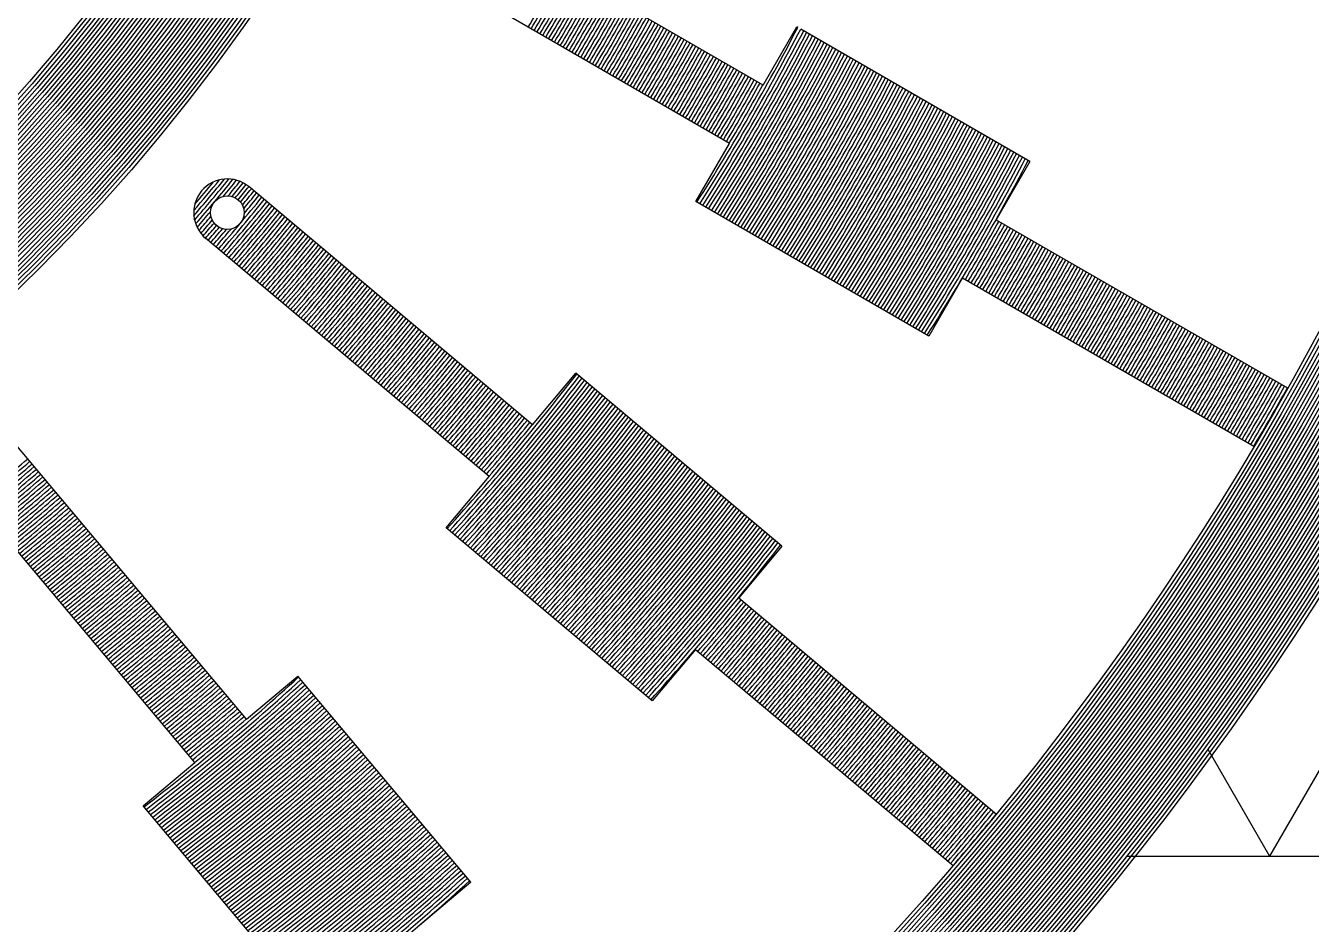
# Model space of a CAD drawing. Header units: millimetres. Extents: x 0 to 2404, y 0 to 1600.
# Drawn here: x 2198.93 to 2218.04, y 1455.19 to 1468.54 of the extents above; entities that cross this region are included whole.
import ezdxf

# ---------------------------------------------------------------- set-up
doc = ezdxf.new("R2010")
doc.units = ezdxf.units.MM

msp = doc.modelspace()

# ---------------------------------------------------------------- linework, layer by layer
at = {"linetype": 'Continuous'}
for p, q in [((2226.31, 1471.602), (2217.42, 1456.204)), ((2216.501, 1457.796), (2217.42, 1456.204)), ((2215.294, 1456.204), (2220.398, 1456.204))]:
    msp.add_line(p, q, dxfattribs=at)
for p, q in [((2209.894, 1467.662), (2203.828, 1471.165)), ((2209.394, 1466.796), (2203.328, 1470.299)), ((2209.894, 1467.662), (2210.394, 1468.528)), ((2210.41, 1468.519), (2210.394, 1468.528)), ((2213.858, 1466.528), (2210.453, 1468.494)), ((2208.894, 1465.93), (2209.394, 1466.796)), ((2213.858, 1466.528), (2213.358, 1465.662)), ((2206.466, 1462.615), (2202.25, 1466.153)), ((2212.358, 1463.93), (2208.894, 1465.93)), ((2213.358, 1465.662), (2217.686, 1463.164)), ((2205.824, 1461.849), (2201.607, 1465.387)), ((2212.858, 1464.796), (2212.358, 1463.93)), ((2212.858, 1464.796), (2217.186, 1462.298)), ((2206.466, 1462.615), (2207.109, 1463.381)), ((2210.173, 1460.81), (2207.109, 1463.381)), ((2202.214, 1458.239), (2198.676, 1462.456)), ((2201.448, 1457.596), (2197.91, 1461.813)), ((2205.181, 1461.083), (2205.824, 1461.849)), ((2208.245, 1458.512), (2205.181, 1461.083)), ((2210.173, 1460.81), (2209.53, 1460.044)), ((2209.53, 1460.044), (2213.359, 1456.832)), ((2208.888, 1459.278), (2208.245, 1458.512)), ((2208.888, 1459.278), (2212.716, 1456.066)), ((2202.214, 1458.239), (2202.98, 1458.882)), ((2205.551, 1455.818), (2202.98, 1458.882)), ((2200.682, 1456.954), (2201.448, 1457.596)), ((2203.253, 1453.889), (2200.682, 1456.954)), ((2205.551, 1455.818), (2204.785, 1455.175))]:
    msp.add_line(p, q)
for centre, radius in [((2179.333, 1484.729), 46), ((2179.333, 1484.729), 45.95), ((2179.333, 1484.729), 45.9), ((2179.333, 1484.729), 45.85), ((2179.333, 1484.729), 45.8), ((2179.333, 1484.729), 45.75), ((2179.333, 1484.729), 45.7), ((2179.333, 1484.729), 45.65), ((2179.333, 1484.729), 45.6), ((2179.333, 1484.729), 45.55), ((2179.333, 1484.729), 45.5), ((2179.333, 1484.729), 45.45), ((2179.333, 1484.729), 45.4), ((2179.333, 1484.729), 45.35), ((2179.333, 1484.729), 45.3), ((2179.333, 1484.729), 45.25), ((2179.333, 1484.729), 45.2), ((2179.333, 1484.729), 45.15), ((2179.333, 1484.729), 45.1), ((2179.333, 1484.729), 45.05), ((2179.333, 1484.729), 45), ((2179.333, 1484.729), 44.95), ((2179.333, 1484.729), 44.9), ((2179.333, 1484.729), 44.85), ((2179.333, 1484.729), 44.8), ((2179.333, 1484.729), 44.75), ((2179.333, 1484.729), 44.7), ((2179.333, 1484.729), 44.65), ((2179.333, 1484.729), 44.6), ((2179.333, 1484.729), 44.55), ((2179.333, 1484.729), 44.5), ((2179.333, 1484.729), 44.45), ((2179.333, 1484.729), 44.4), ((2179.333, 1484.729), 44.35), ((2179.333, 1484.729), 44.3), ((2179.333, 1484.729), 44.25), ((2179.333, 1484.729), 44.2), ((2179.333, 1484.729), 44.15), ((2179.333, 1484.729), 44.1), ((2179.333, 1484.729), 44.05), ((2179.333, 1484.729), 44), ((2179.333, 1484.729), 28), ((2179.333, 1484.729), 27.95), ((2179.333, 1484.729), 27.9), ((2179.333, 1484.729), 27.85), ((2179.333, 1484.729), 27.8), ((2179.333, 1484.729), 27.75), ((2179.333, 1484.729), 27.7), ((2179.333, 1484.729), 27.65), ((2179.333, 1484.729), 27.6), ((2179.333, 1484.729), 27.55), ((2179.333, 1484.729), 27.5), ((2179.333, 1484.729), 27.45), ((2179.333, 1484.729), 27.4), ((2179.333, 1484.729), 27.35), ((2179.333, 1484.729), 27.3), ((2179.333, 1484.729), 27.25), ((2179.333, 1484.729), 27.2), ((2179.333, 1484.729), 27.15), ((2179.333, 1484.729), 27.1), ((2179.333, 1484.729), 27.05), ((2179.333, 1484.729), 27), ((2179.333, 1484.729), 26.95), ((2179.333, 1484.729), 26.9), ((2179.333, 1484.729), 26.85), ((2179.333, 1484.729), 26.8), ((2179.333, 1484.729), 26.75), ((2179.333, 1484.729), 26.7), ((2179.333, 1484.729), 26.65), ((2179.333, 1484.729), 26.6), ((2179.333, 1484.729), 26.55), ((2179.333, 1484.729), 26.5), ((2179.333, 1484.729), 26.45), ((2179.333, 1484.729), 26.4), ((2179.333, 1484.729), 26.35), ((2179.333, 1484.729), 26.3), ((2179.333, 1484.729), 26.25), ((2179.333, 1484.729), 26.2), ((2179.333, 1484.729), 26.15), ((2179.333, 1484.729), 26.1), ((2179.333, 1484.729), 26.05), ((2179.333, 1484.729), 26), ((2179.333, 1484.729), 20), ((2179.333, 1484.729), 19.95), ((2179.333, 1484.729), 19.9), ((2179.333, 1484.729), 19.85), ((2179.333, 1484.729), 19.8), ((2179.333, 1484.729), 19.75), ((2179.333, 1484.729), 19.7), ((2179.333, 1484.729), 19.65), ((2201.932, 1465.767), 0.25)]:
    msp.add_circle(centre, radius)
for centre, radius, start, end in [((2179.333, 1484.729), 50, 108.2151, 71.6513), ((2179.333, 1484.729), 20, 141.4325, 138.5675), ((2179.333, 1484.729), 31.55, 329.0919, 330.9081), ((2179.333, 1484.729), 31.6, 329.0934, 330.9066), ((2179.333, 1484.729), 31.65, 329.0948, 330.9052), ((2179.333, 1484.729), 31.7, 329.0962, 330.9038), ((2179.333, 1484.729), 31.75, 329.0977, 330.9023), ((2179.333, 1484.729), 31.8, 329.0991, 330.9009), ((2179.333, 1484.729), 31.85, 329.1005, 330.8995), ((2179.333, 1484.729), 31.9, 329.1019, 330.8981), ((2179.333, 1484.729), 31.95, 329.1033, 330.8967), ((2179.333, 1484.729), 32, 329.1047, 330.8953), ((2179.333, 1484.729), 32.05, 329.1061, 330.8939), ((2179.333, 1484.729), 32.1, 329.1075, 330.8925), ((2179.333, 1484.729), 32.15, 329.1089, 330.8911), ((2179.333, 1484.729), 32.2, 329.1103, 330.8897), ((2179.333, 1484.729), 32.25, 329.1117, 330.8883), ((2179.333, 1484.729), 32.3, 329.113, 330.887), ((2179.333, 1484.729), 32.35, 329.1144, 330.8856), ((2179.333, 1484.729), 32.4, 329.1158, 330.8842), ((2179.333, 1484.729), 32.45, 329.1171, 330.8829), ((2179.333, 1484.729), 32.5, 329.1185, 330.8815), ((2179.333, 1484.729), 32.55, 329.1198, 330.8802), ((2179.333, 1484.729), 32.6, 329.1212, 330.8788), ((2179.333, 1484.729), 32.65, 329.1225, 330.8775), ((2179.333, 1484.729), 32.7, 329.1239, 330.8761), ((2179.333, 1484.729), 32.75, 329.1252, 330.8748), ((2179.333, 1484.729), 32.8, 329.1266, 330.8734), ((2179.333, 1484.729), 32.85, 329.1279, 330.8721), ((2179.333, 1484.729), 32.9, 329.1292, 330.8708), ((2179.333, 1484.729), 32.95, 329.1305, 330.8695), ((2179.333, 1484.729), 33, 329.1318, 330.8682), ((2179.333, 1484.729), 33.05, 329.1332, 330.8668), ((2179.333, 1484.729), 33.1, 329.1345, 330.8655), ((2179.333, 1484.729), 33.15, 329.1358, 330.8642), ((2179.333, 1484.729), 33.2, 329.1371, 330.8629), ((2179.333, 1484.729), 33.25, 329.1384, 330.8616), ((2179.333, 1484.729), 33.3, 329.1397, 330.8603), ((2179.333, 1484.729), 33.35, 329.141, 330.859), ((2179.333, 1484.729), 33.4, 329.1422, 330.8578), ((2179.333, 1484.729), 33.45, 329.1435, 330.8565), ((2179.333, 1484.729), 33.5, 329.1448, 330.8552), ((2179.333, 1484.729), 33.55, 329.1461, 330.8539), ((2179.333, 1484.729), 33.6, 329.1474, 330.8526), ((2179.333, 1484.729), 35.05, 327.5472, 332.4528), ((2179.333, 1484.729), 35.1, 327.5507, 332.4493), ((2179.333, 1484.729), 35.15, 327.5542, 332.4458), ((2179.333, 1484.729), 35.2, 327.5577, 332.4423), ((2179.333, 1484.729), 35.25, 327.5611, 332.4389), ((2179.333, 1484.729), 35.3, 327.5646, 332.4354), ((2179.333, 1484.729), 35.35, 327.568, 332.432), ((2179.333, 1484.729), 33.65, 329.1486, 330.8514), ((2179.333, 1484.729), 33.7, 329.1499, 330.8501), ((2179.333, 1484.729), 33.75, 329.1511, 330.8489), ((2179.333, 1484.729), 33.8, 329.1524, 330.8476), ((2179.333, 1484.729), 33.85, 329.1537, 330.8463), ((2179.333, 1484.729), 33.9, 329.1549, 330.8451), ((2179.333, 1484.729), 33.95, 329.1561, 330.8439), ((2179.333, 1484.729), 34, 329.1574, 330.8426), ((2179.333, 1484.729), 35.4, 327.5715, 332.4285), ((2179.333, 1484.729), 35.45, 327.5749, 332.4251), ((2179.333, 1484.729), 35.5, 327.5783, 332.4217), ((2179.333, 1484.729), 35.55, 327.5817, 332.4183), ((2179.333, 1484.729), 35.6, 327.5851, 332.4149), ((2179.333, 1484.729), 35.65, 327.5885, 332.4115), ((2179.333, 1484.729), 35.7, 327.5919, 332.4081), ((2179.333, 1484.729), 35.75, 327.5953, 332.4047), ((2179.333, 1484.729), 34.05, 329.1586, 330.8414), ((2179.333, 1484.729), 34.1, 329.1599, 330.8401), ((2179.333, 1484.729), 34.15, 329.1611, 330.8389), ((2179.333, 1484.729), 34.2, 329.1623, 330.8377), ((2179.333, 1484.729), 34.25, 329.1635, 330.8365), ((2179.333, 1484.729), 34.3, 329.1648, 330.8352), ((2179.333, 1484.729), 34.35, 329.166, 330.834), ((2179.333, 1484.729), 34.4, 329.1672, 330.8328), ((2179.333, 1484.729), 35.8, 327.5986, 332.4014), ((2179.333, 1484.729), 35.85, 327.602, 332.398), ((2179.333, 1484.729), 35.9, 327.6053, 332.3947), ((2179.333, 1484.729), 35.95, 327.6087, 332.3913), ((2179.333, 1484.729), 36, 327.612, 332.388), ((2179.333, 1484.729), 36.05, 327.6153, 332.3847), ((2179.333, 1484.729), 36.1, 327.6186, 332.3814), ((2179.333, 1484.729), 36.15, 327.6219, 332.3781), ((2179.333, 1484.729), 34.45, 329.1684, 330.8316), ((2179.333, 1484.729), 34.5, 329.1696, 330.8304), ((2179.333, 1484.729), 34.55, 329.1708, 330.8292), ((2179.333, 1484.729), 34.6, 329.172, 330.828), ((2179.333, 1484.729), 34.65, 329.1732, 330.8268), ((2179.333, 1484.729), 34.7, 329.1744, 330.8256), ((2179.333, 1484.729), 34.75, 329.1756, 330.8244), ((2179.333, 1484.729), 36.2, 327.6252, 332.3748), ((2179.333, 1484.729), 36.25, 327.6285, 332.3715), ((2179.333, 1484.729), 36.3, 327.6317, 332.3683), ((2179.333, 1484.729), 36.35, 327.635, 332.365), ((2179.333, 1484.729), 36.4, 327.6382, 332.3618), ((2179.333, 1484.729), 36.45, 327.6415, 332.3585), ((2179.333, 1484.729), 36.5, 327.6447, 332.3553), ((2179.333, 1484.729), 34.8, 329.1768, 330.8232), ((2179.333, 1484.729), 34.85, 329.1779, 330.8221), ((2179.333, 1484.729), 34.9, 329.1791, 330.8209), ((2179.333, 1484.729), 34.95, 329.1803, 330.8197), ((2179.333, 1484.729), 35, 329.1815, 330.8185), ((2179.333, 1484.729), 36.55, 327.6479, 332.3521), ((2179.333, 1484.729), 36.6, 327.6512, 332.3488), ((2179.333, 1484.729), 36.65, 327.6544, 332.3456), ((2179.333, 1484.729), 36.7, 327.6576, 332.3424), ((2179.333, 1484.729), 36.75, 327.6607, 332.3393), ((2179.333, 1484.729), 36.8, 327.6639, 332.3361), ((2179.333, 1484.729), 36.85, 327.6671, 332.3329), ((2179.333, 1484.729), 36.9, 327.6703, 332.3297), ((2179.333, 1484.729), 36.95, 327.6734, 332.3266), ((2179.333, 1484.729), 37, 327.6766, 332.3234), ((2179.333, 1484.729), 37.05, 327.6797, 332.3203), ((2179.333, 1484.729), 37.1, 327.6828, 332.3172), ((2179.333, 1484.729), 37.15, 327.6859, 332.3141), ((2179.333, 1484.729), 37.2, 327.6891, 332.3109), ((2179.333, 1484.729), 37.25, 327.6922, 332.3078), ((2179.333, 1484.729), 37.3, 327.6953, 332.3047), ((2179.333, 1484.729), 37.35, 327.6983, 332.3017), ((2179.333, 1484.729), 37.4, 327.7014, 332.2986), ((2179.333, 1484.729), 37.45, 327.7045, 332.2955), ((2179.333, 1484.729), 37.5, 327.7076, 332.2924), ((2179.333, 1484.729), 37.55, 327.7106, 332.2894), ((2179.333, 1484.729), 37.6, 327.7137, 332.2863), ((2179.333, 1484.729), 37.65, 327.7167, 332.2833), ((2179.333, 1484.729), 37.7, 327.7197, 332.2803), ((2179.333, 1484.729), 37.75, 327.7227, 332.2773), ((2179.333, 1484.729), 37.8, 327.7258, 332.2742), ((2179.333, 1484.729), 37.85, 327.7288, 332.2712), ((2179.333, 1484.729), 37.9, 327.7318, 332.2682), ((2179.333, 1484.729), 37.95, 327.7348, 332.2652), ((2179.333, 1484.729), 38, 327.7377, 332.2623), ((2179.333, 1484.729), 38.05, 327.7407, 332.2593), ((2179.333, 1484.729), 38.1, 327.7437, 332.2563), ((2179.333, 1484.729), 38.15, 327.7466, 332.2534), ((2179.333, 1484.729), 38.2, 327.7496, 332.2504), ((2179.333, 1484.729), 38.25, 327.7525, 332.2475), ((2179.333, 1484.729), 38.3, 327.7555, 332.2445), ((2179.333, 1484.729), 38.35, 327.7584, 332.2416), ((2179.333, 1484.729), 38.4, 327.7613, 332.2387), ((2179.333, 1484.729), 38.45, 327.7642, 332.2358), ((2179.333, 1484.729), 38.5, 327.7671, 332.2329), ((2179.333, 1484.729), 38.55, 327.77, 332.23), ((2179.333, 1484.729), 38.6, 327.7729, 332.2271), ((2179.333, 1484.729), 38.65, 327.7758, 332.2242), ((2179.333, 1484.729), 38.7, 327.7787, 332.2213), ((2179.333, 1484.729), 38.75, 327.7815, 332.2185), ((2179.333, 1484.729), 38.8, 327.7844, 332.2156), ((2179.333, 1484.729), 38.85, 327.7873, 332.2127), ((2179.333, 1484.729), 38.9, 327.7901, 332.2099), ((2179.333, 1484.729), 38.95, 327.7929, 332.2071), ((2179.333, 1484.729), 39, 327.7958, 332.2042), ((2201.932, 1465.767), 0.5, 50, 230), ((2179.333, 1484.729), 29.1, 319.4133, 320.5867), ((2179.333, 1484.729), 29.15, 319.3023, 320.6977), ((2179.333, 1484.729), 29.2, 319.2191, 320.7809), ((2179.333, 1484.729), 29.25, 319.1554, 320.8446), ((2179.333, 1484.729), 29.3, 320.2923, 320.8931), ((2179.333, 1484.729), 29.05, 319.5734, 320.4266), ((2179.333, 1484.729), 29.35, 320.3894, 320.9288), ((2179.333, 1484.729), 29.4, 320.4458, 320.9531), ((2179.333, 1484.729), 29.45, 320.4762, 320.9671), ((2179.333, 1484.729), 29.5, 320.4856, 320.9712), ((2179.333, 1484.729), 29.55, 320.4753, 320.9695), ((2179.333, 1484.729), 29.6, 320.4443, 320.9679), ((2179.333, 1484.729), 29.65, 320.3875, 320.9662), ((2179.333, 1484.729), 29.75, 319.037, 320.963), ((2179.333, 1484.729), 29.8, 319.0386, 320.9614), ((2179.333, 1484.729), 29.85, 319.0402, 320.9598), ((2179.333, 1484.729), 29.9, 319.0418, 320.9582), ((2179.333, 1484.729), 29.95, 319.0434, 320.9566), ((2179.333, 1484.729), 29.7, 320.2904, 320.9646), ((2179.333, 1484.729), 29.3, 319.1069, 319.7077), ((2179.333, 1484.729), 29.35, 319.0712, 319.6106), ((2179.333, 1484.729), 30, 319.045, 320.955), ((2179.333, 1484.729), 30.05, 319.0466, 320.9534), ((2179.333, 1484.729), 30.1, 319.0482, 320.9518), ((2179.333, 1484.729), 30.15, 319.0498, 320.9502), ((2179.333, 1484.729), 30.2, 319.0514, 320.9486), ((2179.333, 1484.729), 30.25, 319.0529, 320.9471), ((2179.333, 1484.729), 29.4, 319.0469, 319.5542), ((2179.333, 1484.729), 29.45, 319.0329, 319.5238), ((2179.333, 1484.729), 29.5, 319.0288, 319.5144), ((2179.333, 1484.729), 29.55, 319.0305, 319.5247), ((2179.333, 1484.729), 29.6, 319.0321, 319.5557), ((2179.333, 1484.729), 29.65, 319.0338, 319.6125), ((2179.333, 1484.729), 29.7, 319.0354, 319.7096), ((2179.333, 1484.729), 30.3, 319.0545, 320.9455), ((2179.333, 1484.729), 30.35, 319.056, 320.944), ((2179.333, 1484.729), 30.4, 319.0576, 320.9424), ((2179.333, 1484.729), 30.45, 319.0591, 320.9409), ((2179.333, 1484.729), 30.5, 319.0607, 320.9393), ((2179.333, 1484.729), 39.05, 329.2664, 330.7336), ((2179.333, 1484.729), 39.1, 329.2673, 330.7327), ((2179.333, 1484.729), 39.15, 329.2682, 330.7318), ((2179.333, 1484.729), 39.2, 329.2692, 330.7308), ((2179.333, 1484.729), 39.25, 329.2701, 330.7299), ((2179.333, 1484.729), 39.3, 329.271, 330.729), ((2179.333, 1484.729), 39.35, 329.272, 330.728), ((2179.333, 1484.729), 30.55, 319.0622, 320.9378), ((2179.333, 1484.729), 30.6, 319.0638, 320.9362), ((2179.333, 1484.729), 30.65, 319.0653, 320.9347), ((2179.333, 1484.729), 30.7, 319.0668, 320.9332), ((2179.333, 1484.729), 30.75, 319.0683, 320.9317), ((2179.333, 1484.729), 30.8, 319.0698, 320.9302), ((2179.333, 1484.729), 39.4, 329.2729, 330.7271), ((2179.333, 1484.729), 39.45, 329.2738, 330.7262), ((2179.333, 1484.729), 39.5, 329.2747, 330.7253), ((2179.333, 1484.729), 39.55, 329.2756, 330.7244), ((2179.333, 1484.729), 39.6, 329.2765, 330.7235), ((2179.333, 1484.729), 39.65, 329.2775, 330.7225), ((2179.333, 1484.729), 39.7, 329.2784, 330.7216), ((2179.333, 1484.729), 39.75, 329.2793, 330.7207), ((2179.333, 1484.729), 30.85, 319.0713, 320.9287), ((2179.333, 1484.729), 30.9, 319.0728, 320.9272), ((2179.333, 1484.729), 30.95, 319.0743, 320.9257), ((2179.333, 1484.729), 31, 319.0758, 320.9242), ((2179.333, 1484.729), 31.05, 319.0773, 320.9227), ((2179.333, 1484.729), 31.1, 319.0788, 320.9212), ((2179.333, 1484.729), 39.8, 329.2802, 330.7198), ((2179.333, 1484.729), 39.85, 329.2811, 330.7189), ((2179.333, 1484.729), 39.9, 329.282, 330.718), ((2179.333, 1484.729), 39.95, 329.2829, 330.7171), ((2179.333, 1484.729), 40, 329.2838, 330.7162), ((2179.333, 1484.729), 40.05, 329.2847, 330.7153), ((2179.333, 1484.729), 40.1, 329.2856, 330.7144), ((2179.333, 1484.729), 31.15, 319.0803, 320.9197), ((2179.333, 1484.729), 31.2, 319.0818, 320.9182), ((2179.333, 1484.729), 31.25, 319.0832, 320.9168), ((2179.333, 1484.729), 31.3, 319.0847, 320.9153), ((2179.333, 1484.729), 31.35, 319.0862, 320.9138), ((2179.333, 1484.729), 31.4, 319.0876, 320.9124), ((2179.333, 1484.729), 40.15, 329.2865, 330.7135), ((2179.333, 1484.729), 40.2, 329.2873, 330.7127), ((2179.333, 1484.729), 40.25, 329.2882, 330.7118), ((2179.333, 1484.729), 40.3, 329.2891, 330.7109), ((2179.333, 1484.729), 40.35, 329.29, 330.71), ((2179.333, 1484.729), 40.4, 329.2909, 330.7091), ((2179.333, 1484.729), 40.45, 329.2918, 330.7082), ((2179.333, 1484.729), 40.5, 329.2926, 330.7074), ((2179.333, 1484.729), 31.45, 319.0891, 320.9109), ((2179.333, 1484.729), 31.5, 319.0905, 320.9095), ((2179.333, 1484.729), 31.55, 319.0919, 320.9081), ((2179.333, 1484.729), 31.6, 319.0934, 320.9066), ((2179.333, 1484.729), 31.65, 319.0948, 320.9052), ((2179.333, 1484.729), 31.7, 319.0962, 320.9038), ((2179.333, 1484.729), 40.55, 329.2935, 330.7065), ((2179.333, 1484.729), 40.6, 329.2944, 330.7056), ((2179.333, 1484.729), 40.65, 329.2952, 330.7048), ((2179.333, 1484.729), 40.7, 329.2961, 330.7039), ((2179.333, 1484.729), 40.75, 329.297, 330.703), ((2179.333, 1484.729), 40.8, 329.2978, 330.7022), ((2179.333, 1484.729), 40.85, 329.2987, 330.7013), ((2179.333, 1484.729), 31.75, 319.0977, 320.9023), ((2179.333, 1484.729), 31.8, 319.0991, 320.9009), ((2179.333, 1484.729), 31.85, 319.1005, 320.8995), ((2179.333, 1484.729), 31.9, 319.1019, 320.8981), ((2179.333, 1484.729), 31.95, 319.1033, 320.8967), ((2179.333, 1484.729), 32, 319.1047, 320.8953), ((2179.333, 1484.729), 40.9, 329.2995, 330.7005), ((2179.333, 1484.729), 40.95, 329.3004, 330.6996), ((2179.333, 1484.729), 41, 329.3013, 330.6987), ((2179.333, 1484.729), 41.05, 329.3021, 330.6979), ((2179.333, 1484.729), 41.1, 329.303, 330.697), ((2179.333, 1484.729), 41.15, 329.3038, 330.6962), ((2179.333, 1484.729), 41.2, 329.3046, 330.6954), ((2179.333, 1484.729), 41.25, 329.3055, 330.6945), ((2179.333, 1484.729), 32.05, 319.1061, 320.8939), ((2179.333, 1484.729), 32.1, 319.1075, 320.8925), ((2179.333, 1484.729), 32.15, 319.1089, 320.8911), ((2179.333, 1484.729), 32.2, 319.1103, 320.8897), ((2179.333, 1484.729), 32.25, 319.1117, 320.8883), ((2179.333, 1484.729), 32.3, 319.113, 320.887), ((2179.333, 1484.729), 41.3, 329.3063, 330.6937), ((2179.333, 1484.729), 41.35, 329.3072, 330.6928), ((2179.333, 1484.729), 41.4, 329.308, 330.692), ((2179.333, 1484.729), 41.45, 329.3088, 330.6912), ((2179.333, 1484.729), 41.5, 329.3097, 330.6903), ((2179.333, 1484.729), 41.55, 329.3105, 330.6895), ((2179.333, 1484.729), 41.6, 329.3113, 330.6887), ((2179.333, 1484.729), 41.65, 329.3122, 330.6878), ((2179.333, 1484.729), 32.35, 319.1144, 320.8856), ((2179.333, 1484.729), 32.4, 319.1158, 320.8842), ((2179.333, 1484.729), 32.45, 319.1171, 320.8829), ((2179.333, 1484.729), 32.5, 319.1185, 320.8815), ((2179.333, 1484.729), 32.55, 319.1198, 320.8802), ((2179.333, 1484.729), 32.6, 319.1212, 320.8788), ((2179.333, 1484.729), 41.7, 329.313, 330.687), ((2179.333, 1484.729), 41.75, 329.3138, 330.6862), ((2179.333, 1484.729), 41.8, 329.3146, 330.6854), ((2179.333, 1484.729), 41.85, 329.3154, 330.6846), ((2179.333, 1484.729), 41.9, 329.3163, 330.6837), ((2179.333, 1484.729), 41.95, 329.3171, 330.6829), ((2179.333, 1484.729), 42, 329.3179, 330.6821), ((2179.333, 1484.729), 32.65, 319.1225, 320.8775), ((2179.333, 1484.729), 32.7, 319.1239, 320.8761), ((2179.333, 1484.729), 32.75, 319.1252, 320.8748), ((2179.333, 1484.729), 32.8, 319.1266, 320.8734), ((2179.333, 1484.729), 32.85, 319.1279, 320.8721), ((2179.333, 1484.729), 32.9, 319.1292, 320.8708), ((2179.333, 1484.729), 42.05, 329.3187, 330.6813), ((2179.333, 1484.729), 42.1, 329.3195, 330.6805), ((2179.333, 1484.729), 42.15, 329.3203, 330.6797), ((2179.333, 1484.729), 42.2, 329.3211, 330.6789), ((2179.333, 1484.729), 42.25, 329.3219, 330.6781), ((2179.333, 1484.729), 42.3, 329.3227, 330.6773), ((2179.333, 1484.729), 42.35, 329.3235, 330.6765), ((2179.333, 1484.729), 42.4, 329.3243, 330.6757), ((2179.333, 1484.729), 32.95, 319.1305, 320.8695), ((2179.333, 1484.729), 33, 319.1318, 320.8682), ((2179.333, 1484.729), 33.05, 319.1332, 320.8668), ((2179.333, 1484.729), 33.1, 319.1345, 320.8655), ((2179.333, 1484.729), 33.15, 319.1358, 320.8642), ((2179.333, 1484.729), 33.2, 319.1371, 320.8629), ((2179.333, 1484.729), 42.45, 329.3251, 330.6749), ((2179.333, 1484.729), 42.5, 329.3259, 330.6741), ((2179.333, 1484.729), 42.55, 329.3267, 330.6733), ((2179.333, 1484.729), 42.6, 329.3275, 330.6725), ((2179.333, 1484.729), 42.65, 329.3283, 330.6717), ((2179.333, 1484.729), 42.7, 329.3291, 330.6709), ((2179.333, 1484.729), 42.75, 329.3299, 330.6701), ((2179.333, 1484.729), 42.8, 329.3306, 330.6694), ((2179.333, 1484.729), 33.25, 319.1384, 320.8616), ((2179.333, 1484.729), 33.3, 319.1397, 320.8603), ((2179.333, 1484.729), 33.35, 319.141, 320.859), ((2179.333, 1484.729), 33.4, 319.1422, 320.8578), ((2179.333, 1484.729), 33.45, 319.1435, 320.8565), ((2179.333, 1484.729), 33.5, 319.1448, 320.8552), ((2179.333, 1484.729), 42.85, 329.3314, 330.6686), ((2179.333, 1484.729), 42.9, 329.3322, 330.6678), ((2179.333, 1484.729), 42.95, 329.333, 330.667), ((2179.333, 1484.729), 43, 329.3338, 330.6662), ((2179.333, 1484.729), 43.05, 329.3345, 330.6655), ((2179.333, 1484.729), 43.1, 329.3353, 330.6647), ((2179.333, 1484.729), 43.15, 329.3361, 330.6639), ((2179.333, 1484.729), 33.55, 319.1461, 320.8539), ((2179.333, 1484.729), 33.6, 319.1474, 320.8526), ((2179.333, 1484.729), 33.65, 319.1486, 320.8514), ((2179.333, 1484.729), 33.7, 319.1499, 320.8501), ((2179.333, 1484.729), 33.75, 319.1511, 320.8489), ((2179.333, 1484.729), 33.8, 319.1524, 320.8476), ((2179.333, 1484.729), 43.2, 329.3368, 330.6632), ((2179.333, 1484.729), 43.25, 329.3376, 330.6624), ((2179.333, 1484.729), 43.3, 329.3376, 330.6624), ((2179.333, 1484.729), 43.35, 329.3376, 330.6624), ((2179.333, 1484.729), 43.4, 329.3376, 330.6624), ((2179.333, 1484.729), 43.45, 329.3376, 330.6624), ((2179.333, 1484.729), 43.5, 329.3414, 330.6586), ((2179.333, 1484.729), 43.55, 329.3414, 330.6586), ((2179.333, 1484.729), 33.85, 319.1537, 320.8463), ((2179.333, 1484.729), 33.9, 319.1549, 320.8451), ((2179.333, 1484.729), 33.95, 319.1561, 320.8439), ((2179.333, 1484.729), 34, 319.1574, 320.8426), ((2179.333, 1484.729), 34.05, 319.1586, 320.8414), ((2179.333, 1484.729), 34.1, 319.1599, 320.8401), ((2179.333, 1484.729), 35.05, 317.5472, 322.4528), ((2179.333, 1484.729), 35.1, 317.5507, 322.4493), ((2179.333, 1484.729), 35.15, 317.5542, 322.4458), ((2179.333, 1484.729), 35.2, 317.5577, 322.4423), ((2179.333, 1484.729), 35.25, 317.5611, 322.4389), ((2179.333, 1484.729), 35.3, 317.5646, 322.4354), ((2179.333, 1484.729), 43.6, 329.3414, 330.6586), ((2179.333, 1484.729), 43.65, 329.3414, 330.6586), ((2179.333, 1484.729), 43.7, 329.3444, 330.6556), ((2179.333, 1484.729), 43.75, 329.3452, 330.6548), ((2179.333, 1484.729), 43.8, 329.3452, 330.6548), ((2179.333, 1484.729), 43.85, 329.3452, 330.6548), ((2179.333, 1484.729), 43.9, 329.3474, 330.6526), ((2179.333, 1484.729), 43.95, 329.3474, 330.6518), ((2179.333, 1484.729), 34.15, 319.1611, 320.8389), ((2179.333, 1484.729), 34.2, 319.1623, 320.8377), ((2179.333, 1484.729), 34.25, 319.1635, 320.8365), ((2179.333, 1484.729), 34.3, 319.1648, 320.8352), ((2179.333, 1484.729), 34.35, 319.166, 320.834), ((2179.333, 1484.729), 34.4, 319.1672, 320.8328), ((2179.333, 1484.729), 35.35, 317.568, 322.432), ((2179.333, 1484.729), 35.4, 317.5715, 322.4285), ((2179.333, 1484.729), 35.45, 317.5749, 322.4251), ((2179.333, 1484.729), 35.5, 317.5783, 322.4217), ((2179.333, 1484.729), 35.55, 317.5817, 322.4183), ((2179.333, 1484.729), 35.6, 317.5851, 322.4149), ((2179.333, 1484.729), 44, 329.3474, 330.6518), ((2179.333, 1484.729), 34.45, 319.1684, 320.8316), ((2179.333, 1484.729), 34.5, 319.1696, 320.8304), ((2179.333, 1484.729), 34.55, 319.1708, 320.8292), ((2179.333, 1484.729), 34.6, 319.172, 320.828), ((2179.333, 1484.729), 34.65, 319.1732, 320.8268), ((2179.333, 1484.729), 34.7, 319.1744, 320.8256), ((2179.333, 1484.729), 35.65, 317.5885, 322.4115), ((2179.333, 1484.729), 35.7, 317.5919, 322.4081), ((2179.333, 1484.729), 35.75, 317.5953, 322.4047), ((2179.333, 1484.729), 35.8, 317.5986, 322.4014), ((2179.333, 1484.729), 35.85, 317.602, 322.398), ((2179.333, 1484.729), 35.9, 317.6053, 322.3947), ((2179.333, 1484.729), 34.75, 319.1756, 320.8244), ((2179.333, 1484.729), 34.8, 319.1768, 320.8232), ((2179.333, 1484.729), 34.85, 319.1779, 320.8221), ((2179.333, 1484.729), 34.9, 319.1791, 320.8209), ((2179.333, 1484.729), 34.95, 319.1803, 320.8197), ((2179.333, 1484.729), 35, 319.1803, 320.8197), ((2179.333, 1484.729), 35.95, 317.6087, 322.3913), ((2179.333, 1484.729), 36, 317.612, 322.388), ((2179.333, 1484.729), 36.05, 317.6153, 322.3847), ((2179.333, 1484.729), 36.1, 317.6186, 322.3814), ((2179.333, 1484.729), 36.15, 317.6219, 322.3781), ((2179.333, 1484.729), 36.2, 317.6252, 322.3748), ((2179.333, 1484.729), 36.25, 317.6285, 322.3715), ((2179.333, 1484.729), 36.3, 317.6317, 322.3683), ((2179.333, 1484.729), 36.35, 317.635, 322.365), ((2179.333, 1484.729), 36.4, 317.6382, 322.3618), ((2179.333, 1484.729), 36.45, 317.6415, 322.3585), ((2179.333, 1484.729), 36.5, 317.6447, 322.3553), ((2179.333, 1484.729), 36.55, 317.6479, 322.3521), ((2179.333, 1484.729), 36.6, 317.6512, 322.3488), ((2179.333, 1484.729), 36.65, 317.6544, 322.3456), ((2179.333, 1484.729), 36.7, 317.6576, 322.3424), ((2179.333, 1484.729), 36.75, 317.6607, 322.3393), ((2179.333, 1484.729), 36.8, 317.6639, 322.3361), ((2179.333, 1484.729), 29.95, 309.0434, 310.9566), ((2179.333, 1484.729), 30, 309.045, 310.955), ((2179.333, 1484.729), 36.85, 317.6671, 322.3329), ((2179.333, 1484.729), 36.9, 317.6703, 322.3297), ((2179.333, 1484.729), 36.95, 317.6734, 322.3266), ((2179.333, 1484.729), 37, 317.6766, 322.3234), ((2179.333, 1484.729), 37.05, 317.6797, 322.3203), ((2179.333, 1484.729), 37.1, 317.6828, 322.3172), ((2179.333, 1484.729), 30.05, 309.0466, 310.9534), ((2179.333, 1484.729), 30.1, 309.0482, 310.9518), ((2179.333, 1484.729), 30.15, 309.0498, 310.9502), ((2179.333, 1484.729), 30.2, 309.0514, 310.9486), ((2179.333, 1484.729), 30.25, 309.0529, 310.9471), ((2179.333, 1484.729), 37.15, 317.6859, 322.3141), ((2179.333, 1484.729), 37.2, 317.6891, 322.3109), ((2179.333, 1484.729), 37.25, 317.6922, 322.3078), ((2179.333, 1484.729), 37.3, 317.6953, 322.3047), ((2179.333, 1484.729), 37.35, 317.6983, 322.3017), ((2179.333, 1484.729), 37.4, 317.7014, 322.2986), ((2179.333, 1484.729), 30.3, 309.0545, 310.9455), ((2179.333, 1484.729), 30.35, 309.056, 310.944), ((2179.333, 1484.729), 30.4, 309.0576, 310.9424), ((2179.333, 1484.729), 30.45, 309.0591, 310.9409), ((2179.333, 1484.729), 30.5, 309.0607, 310.9393), ((2179.333, 1484.729), 37.45, 317.7045, 322.2955), ((2179.333, 1484.729), 37.5, 317.7076, 322.2924), ((2179.333, 1484.729), 37.55, 317.7106, 322.2894), ((2179.333, 1484.729), 37.6, 317.7137, 322.2863), ((2179.333, 1484.729), 37.65, 317.7167, 322.2833), ((2179.333, 1484.729), 37.7, 317.7197, 322.2803), ((2179.333, 1484.729), 30.55, 309.0622, 310.9378), ((2179.333, 1484.729), 30.6, 309.0638, 310.9362), ((2179.333, 1484.729), 30.65, 309.0653, 310.9347), ((2179.333, 1484.729), 30.7, 309.0668, 310.9332), ((2179.333, 1484.729), 30.75, 309.0683, 310.9317), ((2179.333, 1484.729), 37.75, 317.7227, 322.2773), ((2179.333, 1484.729), 37.8, 317.7258, 322.2742), ((2179.333, 1484.729), 37.85, 317.7288, 322.2712), ((2179.333, 1484.729), 37.9, 317.7318, 322.2682), ((2179.333, 1484.729), 37.95, 317.7348, 322.2652), ((2179.333, 1484.729), 38, 317.7377, 322.2623), ((2179.333, 1484.729), 30.8, 309.0698, 310.9302), ((2179.333, 1484.729), 30.85, 309.0713, 310.9287), ((2179.333, 1484.729), 30.9, 309.0728, 310.9272), ((2179.333, 1484.729), 30.95, 309.0743, 310.9257), ((2179.333, 1484.729), 31, 309.0758, 310.9242), ((2179.333, 1484.729), 38.05, 317.7407, 322.2593), ((2179.333, 1484.729), 38.1, 317.7437, 322.2563), ((2179.333, 1484.729), 38.15, 317.7466, 322.2534), ((2179.333, 1484.729), 38.2, 317.7496, 322.2504), ((2179.333, 1484.729), 38.25, 317.7525, 322.2475), ((2179.333, 1484.729), 38.3, 317.7555, 322.2445), ((2179.333, 1484.729), 31.05, 309.0773, 310.9227), ((2179.333, 1484.729), 31.1, 309.0788, 310.9212), ((2179.333, 1484.729), 31.15, 309.0803, 310.9197), ((2179.333, 1484.729), 31.2, 309.0818, 310.9182), ((2179.333, 1484.729), 31.25, 309.0832, 310.9168), ((2179.333, 1484.729), 38.35, 317.7584, 322.2416), ((2179.333, 1484.729), 38.4, 317.7613, 322.2387), ((2179.333, 1484.729), 38.45, 317.7642, 322.2358), ((2179.333, 1484.729), 38.5, 317.7671, 322.2329), ((2179.333, 1484.729), 38.55, 317.77, 322.23), ((2179.333, 1484.729), 38.6, 317.7729, 322.2271), ((2179.333, 1484.729), 31.3, 309.0847, 310.9153), ((2179.333, 1484.729), 31.35, 309.0862, 310.9138), ((2179.333, 1484.729), 31.4, 309.0876, 310.9124), ((2179.333, 1484.729), 31.45, 309.0891, 310.9109), ((2179.333, 1484.729), 31.5, 309.0905, 310.9095), ((2179.333, 1484.729), 38.65, 317.7758, 322.2242), ((2179.333, 1484.729), 38.7, 317.7787, 322.2213), ((2179.333, 1484.729), 38.75, 317.7815, 322.2185), ((2179.333, 1484.729), 38.8, 317.7844, 322.2156), ((2179.333, 1484.729), 38.85, 317.7873, 322.2127), ((2179.333, 1484.729), 31.55, 309.0919, 310.9081), ((2179.333, 1484.729), 31.6, 309.0934, 310.9066), ((2179.333, 1484.729), 31.65, 309.0948, 310.9052), ((2179.333, 1484.729), 31.7, 309.0962, 310.9038), ((2179.333, 1484.729), 31.75, 309.0977, 310.9023), ((2179.333, 1484.729), 38.9, 317.7901, 322.2099), ((2179.333, 1484.729), 38.95, 317.7929, 322.2071), ((2179.333, 1484.729), 39, 317.7958, 322.2042), ((2179.333, 1484.729), 31.8, 309.0991, 310.9009), ((2179.333, 1484.729), 31.85, 309.1005, 310.8995), ((2179.333, 1484.729), 31.9, 309.1019, 310.8981), ((2179.333, 1484.729), 31.95, 309.1033, 310.8967), ((2179.333, 1484.729), 32, 309.1047, 310.8953), ((2179.333, 1484.729), 32.05, 309.1061, 310.8939), ((2179.333, 1484.729), 32.1, 309.1075, 310.8925), ((2179.333, 1484.729), 32.15, 309.1089, 310.8911), ((2179.333, 1484.729), 32.2, 309.1103, 310.8897), ((2179.333, 1484.729), 32.25, 309.1117, 310.8883), ((2179.333, 1484.729), 32.3, 309.113, 310.887), ((2179.333, 1484.729), 32.35, 309.1144, 310.8856), ((2179.333, 1484.729), 32.4, 309.1158, 310.8842), ((2179.333, 1484.729), 32.45, 309.1171, 310.8829), ((2179.333, 1484.729), 32.5, 309.1185, 310.8815), ((2179.333, 1484.729), 32.55, 309.1198, 310.8802), ((2179.333, 1484.729), 32.6, 309.1212, 310.8788), ((2179.333, 1484.729), 32.65, 309.1225, 310.8775), ((2179.333, 1484.729), 32.7, 309.1239, 310.8761), ((2179.333, 1484.729), 32.75, 309.1252, 310.8748), ((2179.333, 1484.729), 39.05, 319.2664, 320.7336), ((2179.333, 1484.729), 39.1, 319.2673, 320.7327), ((2179.333, 1484.729), 39.15, 319.2682, 320.7318), ((2179.333, 1484.729), 32.8, 309.1266, 310.8734), ((2179.333, 1484.729), 32.85, 309.1279, 310.8721), ((2179.333, 1484.729), 32.9, 309.1292, 310.8708), ((2179.333, 1484.729), 32.95, 309.1305, 310.8695), ((2179.333, 1484.729), 33, 309.1318, 310.8682), ((2179.333, 1484.729), 39.2, 319.2692, 320.7308), ((2179.333, 1484.729), 39.25, 319.2701, 320.7299), ((2179.333, 1484.729), 39.3, 319.271, 320.729), ((2179.333, 1484.729), 39.35, 319.272, 320.728), ((2179.333, 1484.729), 39.4, 319.2729, 320.7271), ((2179.333, 1484.729), 39.45, 319.2738, 320.7262), ((2179.333, 1484.729), 33.05, 309.1332, 310.8668), ((2179.333, 1484.729), 33.1, 309.1345, 310.8655), ((2179.333, 1484.729), 33.15, 309.1358, 310.8642), ((2179.333, 1484.729), 33.2, 309.1371, 310.8629), ((2179.333, 1484.729), 33.25, 309.1384, 310.8616), ((2179.333, 1484.729), 39.5, 319.2747, 320.7253), ((2179.333, 1484.729), 39.55, 319.2756, 320.7244), ((2179.333, 1484.729), 39.6, 319.2765, 320.7235), ((2179.333, 1484.729), 39.65, 319.2775, 320.7225), ((2179.333, 1484.729), 39.7, 319.2784, 320.7216), ((2179.333, 1484.729), 39.75, 319.2793, 320.7207), ((2179.333, 1484.729), 33.3, 309.1397, 310.8603), ((2179.333, 1484.729), 33.35, 309.141, 310.859), ((2179.333, 1484.729), 33.4, 309.1422, 310.8578), ((2179.333, 1484.729), 33.45, 309.1435, 310.8565), ((2179.333, 1484.729), 33.5, 309.1448, 310.8552), ((2179.333, 1484.729), 39.8, 319.2802, 320.7198), ((2179.333, 1484.729), 39.85, 319.2811, 320.7189), ((2179.333, 1484.729), 39.9, 319.282, 320.718), ((2179.333, 1484.729), 39.95, 319.2829, 320.7171), ((2179.333, 1484.729), 40, 319.2838, 320.7162), ((2179.333, 1484.729), 40.05, 319.2847, 320.7153), ((2179.333, 1484.729), 33.55, 309.1461, 310.8539), ((2179.333, 1484.729), 33.6, 309.1474, 310.8526), ((2179.333, 1484.729), 33.65, 309.1486, 310.8514), ((2179.333, 1484.729), 33.7, 309.1499, 310.8501), ((2179.333, 1484.729), 33.75, 309.1511, 310.8489), ((2179.333, 1484.729), 40.1, 319.2856, 320.7144), ((2179.333, 1484.729), 40.15, 319.2865, 320.7135), ((2179.333, 1484.729), 40.2, 319.2873, 320.7127), ((2179.333, 1484.729), 40.25, 319.2882, 320.7118), ((2179.333, 1484.729), 40.3, 319.2891, 320.7109), ((2179.333, 1484.729), 40.35, 319.29, 320.71), ((2179.333, 1484.729), 33.8, 309.1524, 310.8476), ((2179.333, 1484.729), 33.85, 309.1537, 310.8463), ((2179.333, 1484.729), 33.9, 309.1549, 310.8451), ((2179.333, 1484.729), 33.95, 309.1561, 310.8439), ((2179.333, 1484.729), 34, 309.1574, 310.8426), ((2179.333, 1484.729), 40.4, 319.2909, 320.7091), ((2179.333, 1484.729), 40.45, 319.2918, 320.7082), ((2179.333, 1484.729), 40.5, 319.2926, 320.7074), ((2179.333, 1484.729), 40.55, 319.2935, 320.7065), ((2179.333, 1484.729), 40.6, 319.2944, 320.7056), ((2179.333, 1484.729), 40.65, 319.2952, 320.7048), ((2179.333, 1484.729), 35.05, 307.5472, 312.4528), ((2179.333, 1484.729), 35.1, 307.5507, 312.4493), ((2179.333, 1484.729), 34.05, 309.1586, 310.8414), ((2179.333, 1484.729), 34.1, 309.1599, 310.8401), ((2179.333, 1484.729), 34.15, 309.1611, 310.8389), ((2179.333, 1484.729), 34.2, 309.1623, 310.8377), ((2179.333, 1484.729), 34.25, 309.1635, 310.8365), ((2179.333, 1484.729), 40.7, 319.2961, 320.7039), ((2179.333, 1484.729), 40.75, 319.297, 320.703), ((2179.333, 1484.729), 40.8, 319.2978, 320.7022), ((2179.333, 1484.729), 40.85, 319.2987, 320.7013), ((2179.333, 1484.729), 40.9, 319.2995, 320.7005), ((2179.333, 1484.729), 35.15, 307.5542, 312.4458), ((2179.333, 1484.729), 35.2, 307.5577, 312.4423), ((2179.333, 1484.729), 35.25, 307.5611, 312.4389), ((2179.333, 1484.729), 35.3, 307.5646, 312.4354), ((2179.333, 1484.729), 35.35, 307.568, 312.432), ((2179.333, 1484.729), 34.3, 309.1648, 310.8352), ((2179.333, 1484.729), 34.35, 309.166, 310.834), ((2179.333, 1484.729), 34.4, 309.1672, 310.8328), ((2179.333, 1484.729), 34.45, 309.1684, 310.8316), ((2179.333, 1484.729), 34.5, 309.1696, 310.8304), ((2179.333, 1484.729), 40.95, 319.3004, 320.6996), ((2179.333, 1484.729), 41, 319.3013, 320.6987), ((2179.333, 1484.729), 41.05, 319.3021, 320.6979), ((2179.333, 1484.729), 41.1, 319.303, 320.697), ((2179.333, 1484.729), 41.15, 319.3038, 320.6962), ((2179.333, 1484.729), 41.2, 319.3046, 320.6954), ((2179.333, 1484.729), 35.4, 307.5715, 312.4285), ((2179.333, 1484.729), 35.45, 307.5749, 312.4251), ((2179.333, 1484.729), 35.5, 307.5783, 312.4217), ((2179.333, 1484.729), 35.55, 307.5817, 312.4183), ((2179.333, 1484.729), 35.6, 307.5851, 312.4149), ((2179.333, 1484.729), 34.55, 309.1708, 310.8292), ((2179.333, 1484.729), 34.6, 309.172, 310.828), ((2179.333, 1484.729), 34.65, 309.1732, 310.8268), ((2179.333, 1484.729), 34.7, 309.1744, 310.8256), ((2179.333, 1484.729), 34.75, 309.1756, 310.8244), ((2179.333, 1484.729), 41.25, 319.3055, 320.6945), ((2179.333, 1484.729), 41.3, 319.3063, 320.6937), ((2179.333, 1484.729), 41.35, 319.3072, 320.6928), ((2179.333, 1484.729), 41.4, 319.308, 320.692), ((2179.333, 1484.729), 41.45, 319.3088, 320.6912), ((2179.333, 1484.729), 41.5, 319.3097, 320.6903), ((2179.333, 1484.729), 35.65, 307.5885, 312.4115), ((2179.333, 1484.729), 35.7, 307.5919, 312.4081), ((2179.333, 1484.729), 35.75, 307.5953, 312.4047), ((2179.333, 1484.729), 35.8, 307.5986, 312.4014), ((2179.333, 1484.729), 35.85, 307.602, 312.398), ((2179.333, 1484.729), 34.8, 309.1768, 310.8232), ((2179.333, 1484.729), 34.85, 309.1779, 310.8221), ((2179.333, 1484.729), 34.9, 309.1791, 310.8209), ((2179.333, 1484.729), 34.95, 309.1803, 310.8197), ((2179.333, 1484.729), 35, 309.1815, 310.8185), ((2179.333, 1484.729), 41.55, 319.3105, 320.6895), ((2179.333, 1484.729), 41.6, 319.3113, 320.6887), ((2179.333, 1484.729), 41.65, 319.3122, 320.6878), ((2179.333, 1484.729), 41.7, 319.313, 320.687), ((2179.333, 1484.729), 41.75, 319.3138, 320.6862), ((2179.333, 1484.729), 41.8, 319.3146, 320.6854), ((2179.333, 1484.729), 35.9, 307.6053, 312.3947), ((2179.333, 1484.729), 35.95, 307.6087, 312.3913), ((2179.333, 1484.729), 36, 307.612, 312.388), ((2179.333, 1484.729), 36.05, 307.6153, 312.3847), ((2179.333, 1484.729), 36.1, 307.6186, 312.3814), ((2179.333, 1484.729), 41.85, 319.3154, 320.6846), ((2179.333, 1484.729), 41.9, 319.3163, 320.6837), ((2179.333, 1484.729), 41.95, 319.3171, 320.6829), ((2179.333, 1484.729), 42, 319.3179, 320.6821), ((2179.333, 1484.729), 42.05, 319.3187, 320.6813), ((2179.333, 1484.729), 42.1, 319.3195, 320.6805), ((2179.333, 1484.729), 36.15, 307.6219, 312.3781), ((2179.333, 1484.729), 36.2, 307.6252, 312.3748), ((2179.333, 1484.729), 36.25, 307.6285, 312.3715), ((2179.333, 1484.729), 36.3, 307.6317, 312.3683), ((2179.333, 1484.729), 36.35, 307.635, 312.365), ((2179.333, 1484.729), 42.15, 319.3203, 320.6797), ((2179.333, 1484.729), 42.2, 319.3211, 320.6789), ((2179.333, 1484.729), 42.25, 319.3219, 320.6781), ((2179.333, 1484.729), 42.3, 319.3227, 320.6773), ((2179.333, 1484.729), 42.35, 319.3235, 320.6765), ((2179.333, 1484.729), 42.4, 319.3243, 320.6757), ((2179.333, 1484.729), 36.4, 307.6382, 312.3618), ((2179.333, 1484.729), 36.45, 307.6415, 312.3585), ((2179.333, 1484.729), 36.5, 307.6447, 312.3553), ((2179.333, 1484.729), 36.55, 307.6479, 312.3521), ((2179.333, 1484.729), 36.6, 307.6512, 312.3488), ((2179.333, 1484.729), 42.45, 319.3251, 320.6749), ((2179.333, 1484.729), 42.5, 319.3259, 320.6741), ((2179.333, 1484.729), 42.55, 319.3267, 320.6733), ((2179.333, 1484.729), 42.6, 319.3275, 320.6725), ((2179.333, 1484.729), 42.65, 319.3283, 320.6717), ((2179.333, 1484.729), 42.7, 319.3291, 320.6709), ((2179.333, 1484.729), 36.65, 307.6544, 312.3456), ((2179.333, 1484.729), 36.7, 307.6576, 312.3424), ((2179.333, 1484.729), 36.75, 307.6607, 312.3393), ((2179.333, 1484.729), 36.8, 307.6639, 312.3361), ((2179.333, 1484.729), 36.85, 307.6671, 312.3329), ((2179.333, 1484.729), 42.75, 319.3299, 320.6701), ((2179.333, 1484.729), 42.8, 319.3306, 320.6694), ((2179.333, 1484.729), 42.85, 319.3314, 320.6686), ((2179.333, 1484.729), 42.9, 319.3322, 320.6678), ((2179.333, 1484.729), 42.95, 319.333, 320.667), ((2179.333, 1484.729), 43, 319.3338, 320.6662), ((2179.333, 1484.729), 36.9, 307.6703, 312.3297), ((2179.333, 1484.729), 36.95, 307.6734, 312.3266), ((2179.333, 1484.729), 37, 307.6766, 312.3234), ((2179.333, 1484.729), 37.05, 307.6797, 312.3203), ((2179.333, 1484.729), 37.1, 307.6828, 312.3172), ((2179.333, 1484.729), 43.05, 319.3345, 320.6655), ((2179.333, 1484.729), 43.1, 319.3353, 320.6647), ((2179.333, 1484.729), 43.15, 319.3361, 320.6639), ((2179.333, 1484.729), 43.2, 319.3368, 320.6632), ((2179.333, 1484.729), 43.25, 319.3376, 320.6624), ((2179.333, 1484.729), 43.3, 319.3384, 320.6616), ((2179.333, 1484.729), 37.15, 307.6859, 312.3141), ((2179.333, 1484.729), 37.2, 307.6891, 312.3109), ((2179.333, 1484.729), 37.25, 307.6922, 312.3078), ((2179.333, 1484.729), 37.3, 307.6953, 312.3047), ((2179.333, 1484.729), 37.35, 307.6983, 312.3017), ((2179.333, 1484.729), 43.35, 319.3391, 320.6609), ((2179.333, 1484.729), 43.4, 319.3399, 320.6601), ((2179.333, 1484.729), 43.45, 319.3407, 320.6593), ((2179.333, 1484.729), 43.5, 319.3414, 320.6586), ((2179.333, 1484.729), 43.55, 319.3422, 320.6578), ((2179.333, 1484.729), 43.6, 319.3429, 320.6571), ((2179.333, 1484.729), 37.4, 307.7014, 312.2986), ((2179.333, 1484.729), 37.45, 307.7045, 312.2955), ((2179.333, 1484.729), 37.5, 307.7076, 312.2924), ((2179.333, 1484.729), 37.55, 307.7106, 312.2894), ((2179.333, 1484.729), 37.6, 307.7137, 312.2863), ((2179.333, 1484.729), 43.65, 319.3437, 320.6563), ((2179.333, 1484.729), 43.7, 319.3437, 320.6563), ((2179.333, 1484.729), 43.75, 319.3452, 320.6548), ((2179.333, 1484.729), 43.8, 319.3459, 320.6541), ((2179.333, 1484.729), 43.85, 319.3467, 320.6533), ((2179.333, 1484.729), 43.9, 319.3467, 320.6533), ((2179.333, 1484.729), 37.65, 307.7167, 312.2833), ((2179.333, 1484.729), 37.7, 307.7197, 312.2803), ((2179.333, 1484.729), 37.75, 307.7227, 312.2773), ((2179.333, 1484.729), 37.8, 307.7258, 312.2742), ((2179.333, 1484.729), 37.85, 307.7288, 312.2712), ((2179.333, 1484.729), 43.95, 319.3467, 320.6533), ((2179.333, 1484.729), 44, 319.3467, 320.6533), ((2179.333, 1484.729), 37.9, 307.7318, 312.2682), ((2179.333, 1484.729), 37.95, 307.7348, 312.2652), ((2179.333, 1484.729), 38, 307.7377, 312.2623), ((2179.333, 1484.729), 38.05, 307.7407, 312.2593), ((2179.333, 1484.729), 38.1, 307.7437, 312.2563), ((2179.333, 1484.729), 38.15, 307.7466, 312.2534), ((2179.333, 1484.729), 38.2, 307.7496, 312.2504), ((2179.333, 1484.729), 38.25, 307.7525, 312.2475), ((2179.333, 1484.729), 38.3, 307.7555, 312.2445), ((2179.333, 1484.729), 38.35, 307.7584, 312.2416), ((2179.333, 1484.729), 38.4, 307.7613, 312.2387), ((2179.333, 1484.729), 38.45, 307.7642, 312.2358), ((2179.333, 1484.729), 38.5, 307.7671, 312.2329), ((2179.333, 1484.729), 38.55, 307.77, 312.23), ((2179.333, 1484.729), 38.6, 307.7729, 312.2271), ((2179.333, 1484.729), 38.65, 307.7758, 312.2242), ((2179.333, 1484.729), 38.7, 307.7787, 312.2213), ((2179.333, 1484.729), 38.75, 307.7815, 312.2185), ((2179.333, 1484.729), 38.8, 307.7844, 312.2156), ((2179.333, 1484.729), 38.85, 307.7873, 312.2127), ((2179.333, 1484.729), 38.9, 307.7901, 312.2099), ((2179.333, 1484.729), 38.95, 307.7929, 312.2071), ((2179.333, 1484.729), 39, 307.7958, 312.2042)]:
    msp.add_arc(centre, radius, start, end)

doc.saveas('drawing.dxf')
